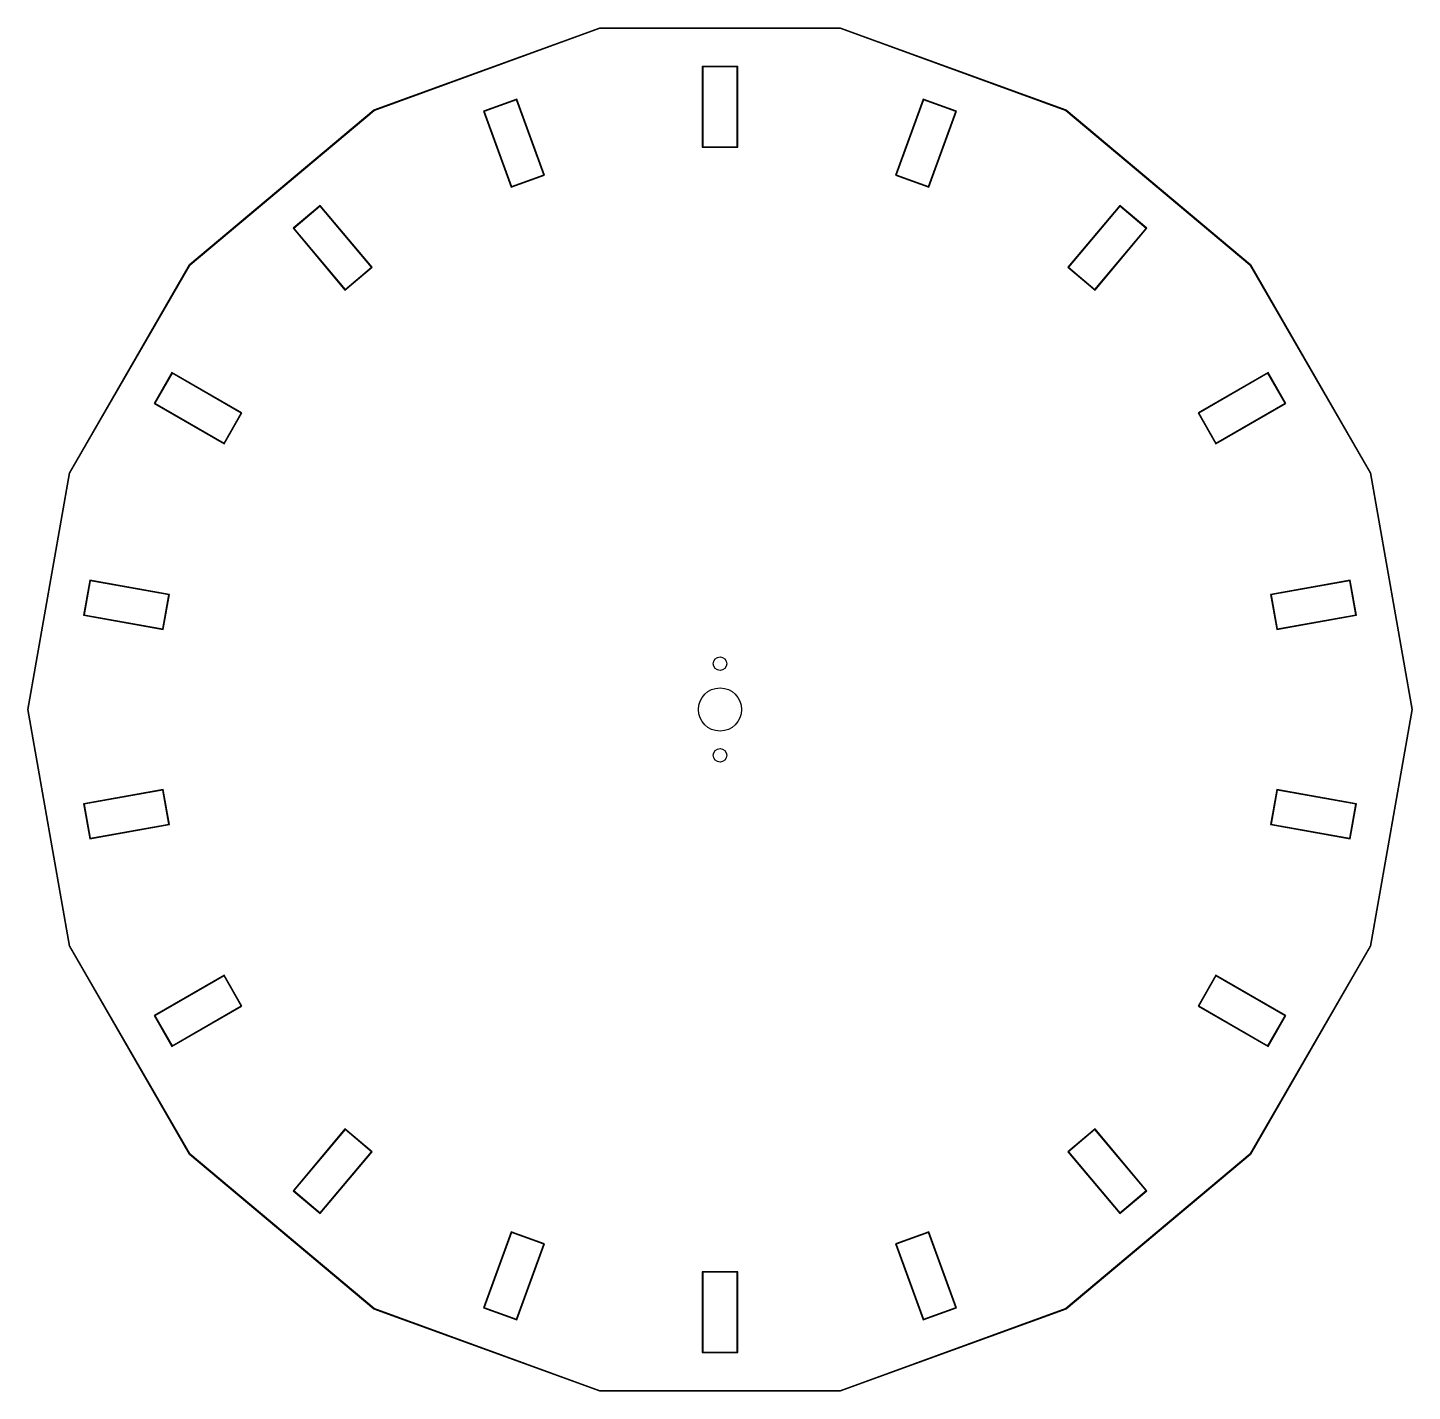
# Model space of a CAD drawing. Header units: millimetres. Extents: x -129 to 129, y -127 to 127.
import ezdxf

# ---------------------------------------------------------------- set-up
doc = ezdxf.new("R2010")
doc.units = ezdxf.units.MM
doc.layers.get('0').update_dxf_attribs({"linetype": 'CONTINUOUS'})

msp = doc.modelspace()

# ---------------------------------------------------------------- linework, layer by layer
for points in [[(-22.31, -126.55), (-64.25, -111.29), (-98.44, -82.6), (-120.75, -43.95), (-128.5, 0), (-120.75, 43.95), (-98.44, 82.6), (-64.25, 111.29), (-22.31, 126.55), (22.31, 126.55), (64.25, 111.29), (98.44, 82.6), (120.75, 43.95), (128.5, 0), (120.75, -43.95), (98.44, -82.6), (64.25, -111.29), (22.31, -126.55)], [(120.66, -43.92), (98.36, -82.53), (64.2, -111.2), (22.3, -126.45), (-22.3, -126.45), (-64.2, -111.2), (-98.36, -82.53), (-120.66, -43.92), (-128.4, 0), (-120.66, 43.92), (-98.36, 82.53), (-64.2, 111.2), (-22.3, 126.45), (22.3, 126.45), (64.2, 111.2), (98.36, 82.53), (120.66, 43.92), (128.4, 0)], [(-3.3, 119.36), (-3.3, 104.36), (3.3, 104.36), (3.3, 119.36)], [(-3.2, 119.26), (-3.2, 104.46), (3.2, 104.46), (3.2, 119.26)], [(-32.59, 99.19), (-37.72, 113.29), (-43.92, 111.03), (-38.79, 96.94)], [(-43.8, 110.97), (-38.73, 97.07), (-32.72, 99.25), (-37.78, 113.16)], [(38.79, 96.94), (43.92, 111.03), (37.72, 113.29), (32.59, 99.19)], [(37.78, 113.16), (32.72, 99.25), (38.73, 97.07), (43.8, 110.97)], [(-64.55, 82.07), (-74.2, 93.56), (-79.25, 89.31), (-69.61, 77.82)], [(-79.11, 89.3), (-69.6, 77.96), (-64.69, 82.08), (-74.21, 93.42)], [(69.61, 77.82), (79.25, 89.31), (74.2, 93.56), (64.55, 82.07)], [(74.21, 93.42), (64.69, 82.08), (69.6, 77.96), (79.11, 89.3)], [(-88.73, 55.04), (-101.72, 62.54), (-105.02, 56.82), (-92.03, 49.32)], [(-104.88, 56.86), (-92.06, 49.46), (-88.86, 55), (-101.68, 62.4)], [(92.03, 49.32), (105.02, 56.82), (101.72, 62.54), (88.73, 55.04)], [(101.68, 62.4), (88.86, 55), (92.06, 49.46), (104.88, 56.86)], [(-102.2, 21.37), (-116.97, 23.98), (-118.12, 17.48), (-103.35, 14.87)], [(-118, 17.56), (-103.43, 14.99), (-102.32, 21.29), (-116.89, 23.86)], [(103.35, 14.87), (118.12, 17.48), (116.97, 23.98), (102.2, 21.37)], [(116.89, 23.86), (102.32, 21.29), (103.43, 14.99), (118, 17.56)], [(-103.35, -14.87), (-118.12, -17.48), (-116.97, -23.98), (-102.2, -21.37)], [(-116.89, -23.86), (-102.32, -21.29), (-103.43, -14.99), (-118, -17.56)], [(102.2, -21.37), (116.97, -23.98), (118.12, -17.48), (103.35, -14.87)], [(118, -17.56), (103.43, -14.99), (102.32, -21.29), (116.89, -23.86)], [(-92.03, -49.32), (-105.02, -56.82), (-101.72, -62.54), (-88.73, -55.04)], [(-101.68, -62.4), (-88.86, -55), (-92.06, -49.46), (-104.88, -56.86)], [(88.73, -55.04), (101.72, -62.54), (105.02, -56.82), (92.03, -49.32)], [(104.88, -56.86), (92.06, -49.46), (88.86, -55), (101.68, -62.4)], [(-69.61, -77.82), (-79.25, -89.31), (-74.2, -93.56), (-64.55, -82.07)], [(-69.6, -77.96), (-79.11, -89.3), (-74.21, -93.42), (-64.69, -82.08)], [(64.55, -82.07), (74.2, -93.56), (79.25, -89.31), (69.61, -77.82)], [(79.11, -89.3), (69.6, -77.96), (64.69, -82.08), (74.21, -93.42)], [(-38.79, -96.94), (-43.92, -111.03), (-37.72, -113.29), (-32.59, -99.19)], [(-38.73, -97.07), (-43.8, -110.97), (-37.78, -113.16), (-32.72, -99.25)], [(32.59, -99.19), (37.72, -113.29), (43.92, -111.03), (38.79, -96.94)], [(43.8, -110.97), (38.73, -97.07), (32.72, -99.25), (37.78, -113.16)], [(-3.3, -104.36), (-3.3, -119.36), (3.3, -119.36), (3.3, -104.36)], [(3.2, -119.26), (3.2, -104.46), (-3.2, -104.46), (-3.2, -119.26)]]:
    msp.add_lwpolyline(points, close=True)
for centre, radius in [((0, 8.5), 1.25), ((0, 0), 4), ((0, -8.5), 1.25)]:
    msp.add_circle(centre, radius)

doc.saveas('drawing.dxf')
